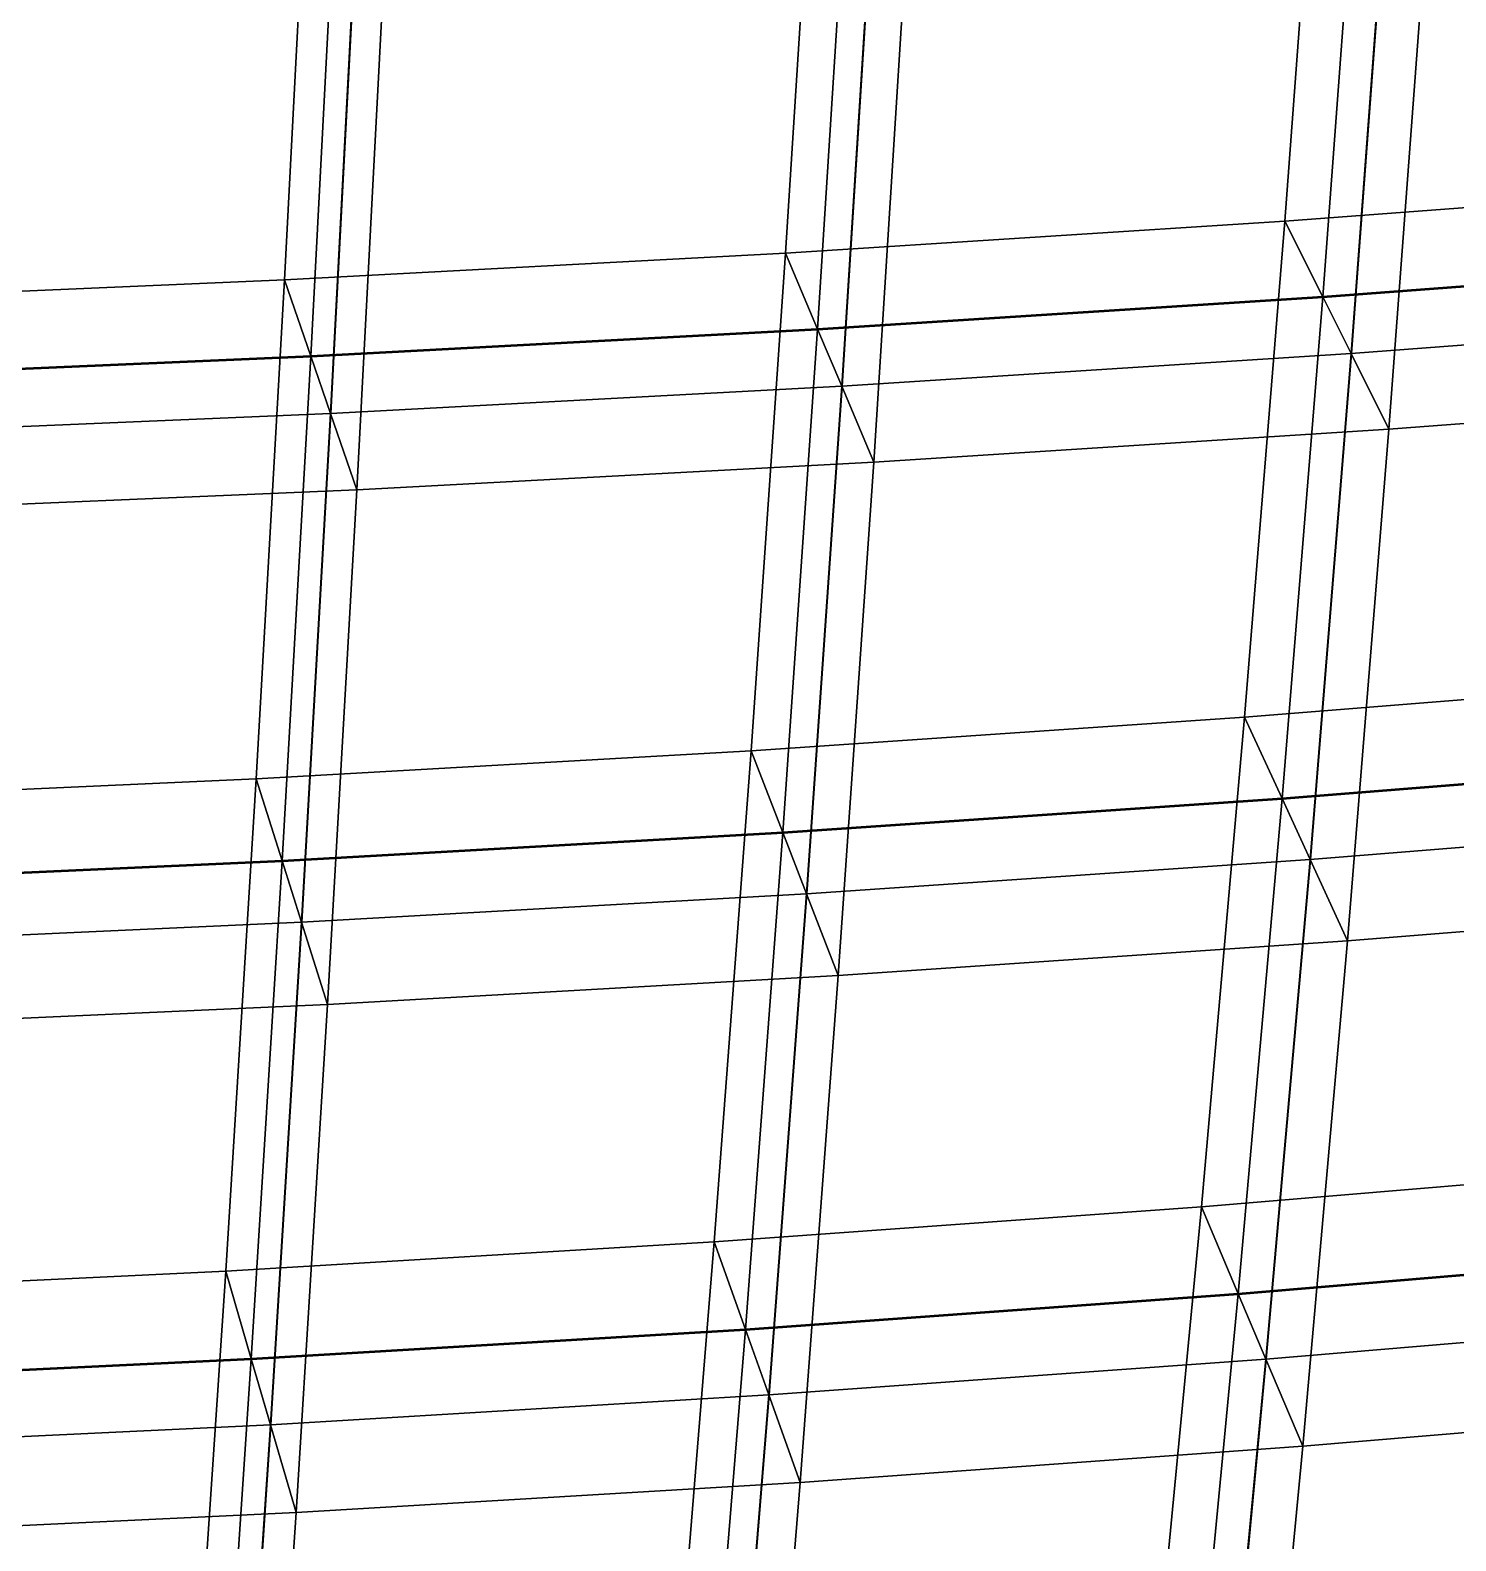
# Model space of a CAD drawing. Extents: x -25.3 to 28.3, y -25.5 to 26.5.
# Drawn here: x 3.902 to 6.668, y -15.206 to -12.276 of the extents above; entities that cross this region are included whole.
import ezdxf

# ---------------------------------------------------------------- set-up
doc = ezdxf.new("R2010")
doc.units = 0
doc.header["$MEASUREMENT"] = 0
doc.layers.add('LowerTendons', color=150, linetype='CONTINUOUS', lineweight=50)
doc.layers.add('UpperTendons', color=123, linetype='CONTINUOUS', lineweight=40)
doc.layers.add('TestBases', color=40, linetype='CONTINUOUS')

msp = doc.modelspace()

# ---------------------------------------------------------------- linework, layer by layer
at = {"layer": 'LowerTendons'}
for p, q in [((6.41001, -12.79315, 31.8317), (7.38656, -12.71971, 31.64898)), ((5.42986, -12.85606, 31.98825), (6.41001, -12.79315, 31.8317)), ((4.4467, -12.90847, 32.11866), (5.42986, -12.85606, 31.98825)), ((3.46107, -12.95039, 32.22295), (4.4467, -12.90847, 32.11866)), ((6.33097, -13.76604, 31.43922), (7.29651, -13.68894, 31.26314)), ((5.36227, -13.83207, 31.59003), (6.33097, -13.76604, 31.43922)), ((4.3909, -13.88706, 31.7156), (5.36227, -13.83207, 31.59003)), ((3.41736, -13.93102, 31.81601), (4.3909, -13.88706, 31.7156)), ((6.24611, -14.72727, 31.01779), (7.19977, -14.64696, 30.84866)), ((5.28971, -14.79602, 31.16259), (6.24611, -14.72727, 31.01779)), ((4.33102, -14.85325, 31.28312), (5.28971, -14.79602, 31.16259)), ((3.37047, -14.89899, 31.37945), (4.33102, -14.85325, 31.28312))]:
    msp.add_line(p, q, dxfattribs=at)
at = {"layer": 'TestBases'}
for points in [[(6.33654, -12.64652, 31.46687), (7.3019, -12.57393, 31.28624), (7.38426, -11.60556, 31.63912), (6.40885, -11.67409, 31.82597)], [(5.36763, -12.70872, 31.62162), (6.33654, -12.64652, 31.46687), (6.40885, -11.67409, 31.82597), (5.4295, -11.73283, 31.98611)], [(6.33654, -12.64652, 31.46687), (6.40885, -11.67409, 31.82597), (6.48316, -11.80945, 32.19496), (6.41001, -12.79315, 31.8317)], [(6.40885, -11.67409, 31.82597), (6.33654, -12.64652, 31.46687), (6.41001, -12.79315, 31.8317), (6.48316, -11.80945, 32.19496)], [(4.39573, -12.76053, 31.75054), (5.36763, -12.70872, 31.62162), (5.4295, -11.73283, 31.98611), (4.44682, -11.78178, 32.11955)], [(5.36763, -12.70872, 31.62162), (5.4295, -11.73283, 31.98611), (5.49245, -11.86887, 32.35696), (5.42986, -12.85606, 31.98825)], [(5.4295, -11.73283, 31.98611), (5.36763, -12.70872, 31.62162), (5.42986, -12.85606, 31.98825), (5.49245, -11.86887, 32.35696)], [(6.41001, -12.79315, 31.8317), (7.38656, -12.71971, 31.64898), (7.46987, -11.74011, 32.00595), (6.48316, -11.80945, 32.19496)], [(6.41001, -12.79315, 31.8317), (7.38656, -12.71971, 31.64898), (7.46987, -11.74011, 32.00595), (6.48316, -11.80945, 32.19496)], [(3.42141, -12.80196, 31.85363), (4.39573, -12.76053, 31.75054), (4.44682, -11.78178, 32.11955), (3.46143, -11.82094, 32.22629)], [(4.39573, -12.76053, 31.75054), (4.44682, -11.78178, 32.11955), (4.49838, -11.91838, 32.49195), (4.4467, -12.90847, 32.11866)], [(4.44682, -11.78178, 32.11955), (4.39573, -12.76053, 31.75054), (4.4467, -12.90847, 32.11866), (4.49838, -11.91838, 32.49195)], [(5.42986, -12.85606, 31.98825), (6.41001, -12.79315, 31.8317), (6.48316, -11.80945, 32.19496), (5.49245, -11.86887, 32.35696)], [(5.42986, -12.85606, 31.98825), (6.41001, -12.79315, 31.8317), (6.48316, -11.80945, 32.19496), (5.49245, -11.86887, 32.35696)], [(6.41001, -12.79315, 31.8317), (6.48316, -11.80945, 32.19496), (6.53889, -11.91096, 32.47171), (6.46511, -12.90312, 32.10533)], [(6.48316, -11.80945, 32.19496), (6.41001, -12.79315, 31.8317), (6.46511, -12.90312, 32.10533), (6.53889, -11.91096, 32.47171)], [(6.46511, -12.90312, 32.10533), (7.45005, -12.82905, 31.92103), (7.53408, -11.84103, 32.28107), (6.53889, -11.91096, 32.47171)], [(6.46511, -12.90312, 32.10533), (7.45005, -12.82905, 31.92103), (7.53408, -11.84103, 32.28107), (6.53889, -11.91096, 32.47171)], [(4.4467, -12.90847, 32.11866), (5.42986, -12.85606, 31.98825), (5.49245, -11.86887, 32.35696), (4.49838, -11.91838, 32.49195)], [(4.4467, -12.90847, 32.11866), (5.42986, -12.85606, 31.98825), (5.49245, -11.86887, 32.35696), (4.49838, -11.91838, 32.49195)], [(5.42986, -12.85606, 31.98825), (5.49245, -11.86887, 32.35696), (5.53966, -11.97089, 32.6351), (5.47654, -12.96657, 32.26322)], [(5.49245, -11.86887, 32.35696), (5.42986, -12.85606, 31.98825), (5.47654, -12.96657, 32.26322), (5.53966, -11.97089, 32.6351)], [(3.46107, -12.95039, 32.22295), (4.4467, -12.90847, 32.11866), (4.49838, -11.91838, 32.49195), (3.50157, -11.95799, 32.59993)], [(3.46107, -12.95039, 32.22295), (4.4467, -12.90847, 32.11866), (4.49838, -11.91838, 32.49195), (3.50157, -11.95799, 32.59993)], [(4.4467, -12.90847, 32.11866), (4.49838, -11.91838, 32.49195), (4.53705, -12.02083, 32.77125), (4.48492, -13.01944, 32.39475)], [(4.49838, -11.91838, 32.49195), (4.4467, -12.90847, 32.11866), (4.48492, -13.01944, 32.39475), (4.53705, -12.02083, 32.77125)], [(5.47654, -12.96657, 32.26322), (6.46511, -12.90312, 32.10533), (6.53889, -11.91096, 32.47171), (5.53966, -11.97089, 32.6351)], [(5.47654, -12.96657, 32.26322), (6.46511, -12.90312, 32.10533), (6.53889, -11.91096, 32.47171), (5.53966, -11.97089, 32.6351)], [(6.46511, -12.90312, 32.10533), (6.53889, -11.91096, 32.47171), (6.61319, -12.04631, 32.84071), (6.53858, -13.04974, 32.47016)], [(6.53889, -11.91096, 32.47171), (6.46511, -12.90312, 32.10533), (6.53858, -13.04974, 32.47016), (6.61319, -12.04631, 32.84071)], [(4.48492, -13.01944, 32.39475), (5.47654, -12.96657, 32.26322), (5.53966, -11.97089, 32.6351), (4.53705, -12.02083, 32.77125)], [(4.48492, -13.01944, 32.39475), (5.47654, -12.96657, 32.26322), (5.53966, -11.97089, 32.6351), (4.53705, -12.02083, 32.77125)], [(5.47654, -12.96657, 32.26322), (5.53966, -11.97089, 32.6351), (5.60261, -12.10693, 33.00596), (5.53877, -13.11392, 32.62985)], [(5.53966, -11.97089, 32.6351), (5.47654, -12.96657, 32.26322), (5.53877, -13.11392, 32.62985), (5.60261, -12.10693, 33.00596)], [(6.53858, -13.04974, 32.47016), (7.53471, -12.97483, 32.28377), (7.6197, -11.97559, 32.6479), (6.61319, -12.04631, 32.84071)], [(3.49083, -13.06171, 32.49994), (4.48492, -13.01944, 32.39475), (4.53705, -12.02083, 32.77125), (3.53167, -12.06078, 32.88016)], [(3.49083, -13.06171, 32.49994), (4.48492, -13.01944, 32.39475), (4.53705, -12.02083, 32.77125), (3.53167, -12.06078, 32.88016)], [(4.48492, -13.01944, 32.39475), (4.53705, -12.02083, 32.77125), (4.5886, -12.15743, 33.14365), (4.53589, -13.16738, 32.76287)], [(4.53705, -12.02083, 32.77125), (4.48492, -13.01944, 32.39475), (4.53589, -13.16738, 32.76287), (4.5886, -12.15743, 33.14365)], [(5.53877, -13.11392, 32.62985), (6.53858, -13.04974, 32.47016), (6.61319, -12.04631, 32.84071), (5.60261, -12.10693, 33.00596)], [(4.53589, -13.16738, 32.76287), (5.53877, -13.11392, 32.62985), (5.60261, -12.10693, 33.00596), (4.5886, -12.15743, 33.14365)], [(3.53049, -13.21014, 32.86925), (4.53589, -13.16738, 32.76287), (4.5886, -12.15743, 33.14365), (3.5718, -12.19784, 33.2538)], [(6.25841, -13.60827, 31.07889), (7.21288, -13.53205, 30.90482), (7.3019, -12.57393, 31.28624), (6.33654, -12.64652, 31.46687)], [(6.33654, -12.64652, 31.46687), (7.3019, -12.57393, 31.28624), (7.38656, -12.71971, 31.64898), (6.41001, -12.79315, 31.8317)], [(7.3019, -12.57393, 31.28624), (6.33654, -12.64652, 31.46687), (6.41001, -12.79315, 31.8317), (7.38656, -12.71971, 31.64898)], [(5.30081, -13.67354, 31.22796), (6.25841, -13.60827, 31.07889), (6.33654, -12.64652, 31.46687), (5.36763, -12.70872, 31.62162)], [(5.36763, -12.70872, 31.62162), (6.33654, -12.64652, 31.46687), (6.41001, -12.79315, 31.8317), (5.42986, -12.85606, 31.98825)], [(6.33654, -12.64652, 31.46687), (5.36763, -12.70872, 31.62162), (5.42986, -12.85606, 31.98825), (6.41001, -12.79315, 31.8317)], [(6.25841, -13.60827, 31.07889), (6.33654, -12.64652, 31.46687), (6.41001, -12.79315, 31.8317), (6.33097, -13.76604, 31.43922)], [(6.33654, -12.64652, 31.46687), (6.25841, -13.60827, 31.07889), (6.33097, -13.76604, 31.43922), (6.41001, -12.79315, 31.8317)], [(4.34057, -13.7279, 31.3521), (5.30081, -13.67354, 31.22796), (5.36763, -12.70872, 31.62162), (4.39573, -12.76053, 31.75054)], [(4.39573, -12.76053, 31.75054), (5.36763, -12.70872, 31.62162), (5.42986, -12.85606, 31.98825), (4.4467, -12.90847, 32.11866)], [(5.36763, -12.70872, 31.62162), (4.39573, -12.76053, 31.75054), (4.4467, -12.90847, 32.11866), (5.42986, -12.85606, 31.98825)], [(5.30081, -13.67354, 31.22796), (5.36763, -12.70872, 31.62162), (5.42986, -12.85606, 31.98825), (5.36227, -13.83207, 31.59003)], [(5.36763, -12.70872, 31.62162), (5.30081, -13.67354, 31.22796), (5.36227, -13.83207, 31.59003), (5.42986, -12.85606, 31.98825)], [(6.33097, -13.76604, 31.43922), (7.29651, -13.68894, 31.26314), (7.38656, -12.71971, 31.64898), (6.41001, -12.79315, 31.8317)], [(6.33097, -13.76604, 31.43922), (7.29651, -13.68894, 31.26314), (7.38656, -12.71971, 31.64898), (6.41001, -12.79315, 31.8317)], [(6.41001, -12.79315, 31.8317), (7.38656, -12.71971, 31.64898), (7.45005, -12.82905, 31.92103), (6.46511, -12.90312, 32.10533)], [(7.38656, -12.71971, 31.64898), (6.41001, -12.79315, 31.8317), (6.46511, -12.90312, 32.10533), (7.45005, -12.82905, 31.92103)], [(3.3782, -13.77135, 31.45135), (4.34057, -13.7279, 31.3521), (4.39573, -12.76053, 31.75054), (3.42141, -12.80196, 31.85363)], [(3.42141, -12.80196, 31.85363), (4.39573, -12.76053, 31.75054), (4.4467, -12.90847, 32.11866), (3.46107, -12.95039, 32.22295)], [(4.39573, -12.76053, 31.75054), (3.42141, -12.80196, 31.85363), (3.46107, -12.95039, 32.22295), (4.4467, -12.90847, 32.11866)], [(4.34057, -13.7279, 31.3521), (4.39573, -12.76053, 31.75054), (4.4467, -12.90847, 32.11866), (4.3909, -13.88706, 31.7156)], [(4.39573, -12.76053, 31.75054), (4.34057, -13.7279, 31.3521), (4.3909, -13.88706, 31.7156), (4.4467, -12.90847, 32.11866)], [(5.36227, -13.83207, 31.59003), (6.33097, -13.76604, 31.43922), (6.41001, -12.79315, 31.8317), (5.42986, -12.85606, 31.98825)], [(5.36227, -13.83207, 31.59003), (6.33097, -13.76604, 31.43922), (6.41001, -12.79315, 31.8317), (5.42986, -12.85606, 31.98825)], [(5.42986, -12.85606, 31.98825), (6.41001, -12.79315, 31.8317), (6.46511, -12.90312, 32.10533), (5.47654, -12.96657, 32.26322)], [(6.41001, -12.79315, 31.8317), (5.42986, -12.85606, 31.98825), (5.47654, -12.96657, 32.26322), (6.46511, -12.90312, 32.10533)], [(6.33097, -13.76604, 31.43922), (6.41001, -12.79315, 31.8317), (6.46511, -12.90312, 32.10533), (6.3854, -13.88438, 31.70948)], [(6.41001, -12.79315, 31.8317), (6.33097, -13.76604, 31.43922), (6.3854, -13.88438, 31.70948), (6.46511, -12.90312, 32.10533)], [(6.3854, -13.88438, 31.70948), (7.35923, -13.80661, 31.53188), (7.45005, -12.82905, 31.92103), (6.46511, -12.90312, 32.10533)], [(6.3854, -13.88438, 31.70948), (7.35923, -13.80661, 31.53188), (7.45005, -12.82905, 31.92103), (6.46511, -12.90312, 32.10533)], [(6.46511, -12.90312, 32.10533), (7.45005, -12.82905, 31.92103), (7.53471, -12.97483, 32.28377), (6.53858, -13.04974, 32.47016)], [(7.45005, -12.82905, 31.92103), (6.46511, -12.90312, 32.10533), (6.53858, -13.04974, 32.47016), (7.53471, -12.97483, 32.28377)], [(4.3909, -13.88706, 31.7156), (5.36227, -13.83207, 31.59003), (5.42986, -12.85606, 31.98825), (4.4467, -12.90847, 32.11866)], [(4.3909, -13.88706, 31.7156), (5.36227, -13.83207, 31.59003), (5.42986, -12.85606, 31.98825), (4.4467, -12.90847, 32.11866)], [(4.4467, -12.90847, 32.11866), (5.42986, -12.85606, 31.98825), (5.47654, -12.96657, 32.26322), (4.48492, -13.01944, 32.39475)], [(5.42986, -12.85606, 31.98825), (4.4467, -12.90847, 32.11866), (4.48492, -13.01944, 32.39475), (5.47654, -12.96657, 32.26322)], [(5.36227, -13.83207, 31.59003), (5.42986, -12.85606, 31.98825), (5.47654, -12.96657, 32.26322), (5.40836, -13.95097, 31.86157)], [(5.42986, -12.85606, 31.98825), (5.36227, -13.83207, 31.59003), (5.40836, -13.95097, 31.86157), (5.47654, -12.96657, 32.26322)], [(3.41736, -13.93102, 31.81601), (4.3909, -13.88706, 31.7156), (4.4467, -12.90847, 32.11866), (3.46107, -12.95039, 32.22295)], [(3.41736, -13.93102, 31.81601), (4.3909, -13.88706, 31.7156), (4.4467, -12.90847, 32.11866), (3.46107, -12.95039, 32.22295)], [(3.46107, -12.95039, 32.22295), (4.4467, -12.90847, 32.11866), (4.48492, -13.01944, 32.39475), (3.49083, -13.06171, 32.49994)], [(4.4467, -12.90847, 32.11866), (3.46107, -12.95039, 32.22295), (3.49083, -13.06171, 32.49994), (4.48492, -13.01944, 32.39475)], [(4.3909, -13.88706, 31.7156), (4.4467, -12.90847, 32.11866), (4.48492, -13.01944, 32.39475), (4.42864, -14.00643, 31.98823)], [(4.4467, -12.90847, 32.11866), (4.3909, -13.88706, 31.7156), (4.42864, -14.00643, 31.98823), (4.48492, -13.01944, 32.39475)], [(5.40836, -13.95097, 31.86157), (6.3854, -13.88438, 31.70948), (6.46511, -12.90312, 32.10533), (5.47654, -12.96657, 32.26322)], [(5.40836, -13.95097, 31.86157), (6.3854, -13.88438, 31.70948), (6.46511, -12.90312, 32.10533), (5.47654, -12.96657, 32.26322)], [(5.47654, -12.96657, 32.26322), (6.46511, -12.90312, 32.10533), (6.53858, -13.04974, 32.47016), (5.53877, -13.11392, 32.62985)], [(6.46511, -12.90312, 32.10533), (5.47654, -12.96657, 32.26322), (5.53877, -13.11392, 32.62985), (6.53858, -13.04974, 32.47016)], [(6.3854, -13.88438, 31.70948), (6.46511, -12.90312, 32.10533), (6.53858, -13.04974, 32.47016), (6.45796, -14.04215, 32.06981)], [(6.46511, -12.90312, 32.10533), (6.3854, -13.88438, 31.70948), (6.45796, -14.04215, 32.06981), (6.53858, -13.04974, 32.47016)], [(4.42864, -14.00643, 31.98823), (5.40836, -13.95097, 31.86157), (5.47654, -12.96657, 32.26322), (4.48492, -13.01944, 32.39475)], [(4.42864, -14.00643, 31.98823), (5.40836, -13.95097, 31.86157), (5.47654, -12.96657, 32.26322), (4.48492, -13.01944, 32.39475)], [(4.48492, -13.01944, 32.39475), (5.47654, -12.96657, 32.26322), (5.53877, -13.11392, 32.62985), (4.53589, -13.16738, 32.76287)], [(5.47654, -12.96657, 32.26322), (4.48492, -13.01944, 32.39475), (4.53589, -13.16738, 32.76287), (5.53877, -13.11392, 32.62985)], [(5.40836, -13.95097, 31.86157), (5.47654, -12.96657, 32.26322), (5.53877, -13.11392, 32.62985), (5.46982, -14.10951, 32.22364)], [(5.47654, -12.96657, 32.26322), (5.40836, -13.95097, 31.86157), (5.46982, -14.10951, 32.22364), (5.53877, -13.11392, 32.62985)], [(6.45796, -14.04215, 32.06981), (7.44285, -13.96351, 31.89019), (7.53471, -12.97483, 32.28377), (6.53858, -13.04974, 32.47016)], [(3.44674, -14.05077, 32.0895), (4.42864, -14.00643, 31.98823), (4.48492, -13.01944, 32.39475), (3.49083, -13.06171, 32.49994)], [(3.44674, -14.05077, 32.0895), (4.42864, -14.00643, 31.98823), (4.48492, -13.01944, 32.39475), (3.49083, -13.06171, 32.49994)], [(3.49083, -13.06171, 32.49994), (4.48492, -13.01944, 32.39475), (4.53589, -13.16738, 32.76287), (3.53049, -13.21014, 32.86925)], [(4.48492, -13.01944, 32.39475), (3.49083, -13.06171, 32.49994), (3.53049, -13.21014, 32.86925), (4.53589, -13.16738, 32.76287)], [(4.42864, -14.00643, 31.98823), (4.48492, -13.01944, 32.39475), (4.53589, -13.16738, 32.76287), (4.47897, -14.1656, 32.35173)], [(4.48492, -13.01944, 32.39475), (4.42864, -14.00643, 31.98823), (4.47897, -14.1656, 32.35173), (4.53589, -13.16738, 32.76287)], [(5.46982, -14.10951, 32.22364), (6.45796, -14.04215, 32.06981), (6.53858, -13.04974, 32.47016), (5.53877, -13.11392, 32.62985)], [(4.47897, -14.1656, 32.35173), (5.46982, -14.10951, 32.22364), (5.53877, -13.11392, 32.62985), (4.53589, -13.16738, 32.76287)], [(3.48591, -14.21044, 32.45415), (4.47897, -14.1656, 32.35173), (4.53589, -13.16738, 32.76287), (3.53049, -13.21014, 32.86925)], [(6.17452, -14.55848, 30.66229), (7.11725, -14.47909, 30.49509), (7.21288, -13.53205, 30.90482), (6.25841, -13.60827, 31.07889)], [(6.25841, -13.60827, 31.07889), (7.21288, -13.53205, 30.90482), (7.29651, -13.68894, 31.26314), (6.33097, -13.76604, 31.43922)], [(7.21288, -13.53205, 30.90482), (6.25841, -13.60827, 31.07889), (6.33097, -13.76604, 31.43922), (7.29651, -13.68894, 31.26314)], [(5.22908, -14.62644, 30.80542), (6.17452, -14.55848, 30.66229), (6.25841, -13.60827, 31.07889), (5.30081, -13.67354, 31.22796)], [(5.30081, -13.67354, 31.22796), (6.25841, -13.60827, 31.07889), (6.33097, -13.76604, 31.43922), (5.36227, -13.83207, 31.59003)], [(6.25841, -13.60827, 31.07889), (5.30081, -13.67354, 31.22796), (5.36227, -13.83207, 31.59003), (6.33097, -13.76604, 31.43922)], [(6.17452, -14.55848, 30.66229), (6.25841, -13.60827, 31.07889), (6.33097, -13.76604, 31.43922), (6.24611, -14.72727, 31.01779)], [(6.25841, -13.60827, 31.07889), (6.17452, -14.55848, 30.66229), (6.24611, -14.72727, 31.01779), (6.33097, -13.76604, 31.43922)], [(4.28138, -14.68301, 30.92457), (5.22908, -14.62644, 30.80542), (5.30081, -13.67354, 31.22796), (4.34057, -13.7279, 31.3521)], [(4.34057, -13.7279, 31.3521), (5.30081, -13.67354, 31.22796), (5.36227, -13.83207, 31.59003), (4.3909, -13.88706, 31.7156)], [(5.30081, -13.67354, 31.22796), (4.34057, -13.7279, 31.3521), (4.3909, -13.88706, 31.7156), (5.36227, -13.83207, 31.59003)], [(5.22908, -14.62644, 30.80542), (5.30081, -13.67354, 31.22796), (5.36227, -13.83207, 31.59003), (5.28971, -14.79602, 31.16259)], [(5.30081, -13.67354, 31.22796), (5.22908, -14.62644, 30.80542), (5.28971, -14.79602, 31.16259), (5.36227, -13.83207, 31.59003)], [(6.24611, -14.72727, 31.01779), (7.19977, -14.64696, 30.84866), (7.29651, -13.68894, 31.26314), (6.33097, -13.76604, 31.43922)], [(6.24611, -14.72727, 31.01779), (7.19977, -14.64696, 30.84866), (7.29651, -13.68894, 31.26314), (6.33097, -13.76604, 31.43922)], [(6.33097, -13.76604, 31.43922), (7.29651, -13.68894, 31.26314), (7.35923, -13.80661, 31.53188), (6.3854, -13.88438, 31.70948)], [(7.29651, -13.68894, 31.26314), (6.33097, -13.76604, 31.43922), (6.3854, -13.88438, 31.70948), (7.35923, -13.80661, 31.53188)], [(3.33184, -14.72822, 31.0198), (4.28138, -14.68301, 30.92457), (4.34057, -13.7279, 31.3521), (3.3782, -13.77135, 31.45135)], [(3.3782, -13.77135, 31.45135), (4.34057, -13.7279, 31.3521), (4.3909, -13.88706, 31.7156), (3.41736, -13.93102, 31.81601)], [(4.34057, -13.7279, 31.3521), (3.3782, -13.77135, 31.45135), (3.41736, -13.93102, 31.81601), (4.3909, -13.88706, 31.7156)], [(4.28138, -14.68301, 30.92457), (4.34057, -13.7279, 31.3521), (4.3909, -13.88706, 31.7156), (4.33102, -14.85325, 31.28312)], [(4.34057, -13.7279, 31.3521), (4.28138, -14.68301, 30.92457), (4.33102, -14.85325, 31.28312), (4.3909, -13.88706, 31.7156)], [(5.28971, -14.79602, 31.16259), (6.24611, -14.72727, 31.01779), (6.33097, -13.76604, 31.43922), (5.36227, -13.83207, 31.59003)], [(5.28971, -14.79602, 31.16259), (6.24611, -14.72727, 31.01779), (6.33097, -13.76604, 31.43922), (5.36227, -13.83207, 31.59003)], [(5.36227, -13.83207, 31.59003), (6.33097, -13.76604, 31.43922), (6.3854, -13.88438, 31.70948), (5.40836, -13.95097, 31.86157)], [(6.33097, -13.76604, 31.43922), (5.36227, -13.83207, 31.59003), (5.40836, -13.95097, 31.86157), (6.3854, -13.88438, 31.70948)], [(6.24611, -14.72727, 31.01779), (6.33097, -13.76604, 31.43922), (6.3854, -13.88438, 31.70948), (6.2998, -14.85387, 31.28442)], [(6.33097, -13.76604, 31.43922), (6.24611, -14.72727, 31.01779), (6.2998, -14.85387, 31.28442), (6.3854, -13.88438, 31.70948)], [(6.2998, -14.85387, 31.28442), (7.26166, -14.77287, 31.11383), (7.35923, -13.80661, 31.53188), (6.3854, -13.88438, 31.70948)], [(6.2998, -14.85387, 31.28442), (7.26166, -14.77287, 31.11383), (7.35923, -13.80661, 31.53188), (6.3854, -13.88438, 31.70948)], [(6.3854, -13.88438, 31.70948), (7.35923, -13.80661, 31.53188), (7.44285, -13.96351, 31.89019), (6.45796, -14.04215, 32.06981)], [(7.35923, -13.80661, 31.53188), (6.3854, -13.88438, 31.70948), (6.45796, -14.04215, 32.06981), (7.44285, -13.96351, 31.89019)], [(4.33102, -14.85325, 31.28312), (5.28971, -14.79602, 31.16259), (5.36227, -13.83207, 31.59003), (4.3909, -13.88706, 31.7156)], [(4.33102, -14.85325, 31.28312), (5.28971, -14.79602, 31.16259), (5.36227, -13.83207, 31.59003), (4.3909, -13.88706, 31.7156)], [(4.3909, -13.88706, 31.7156), (5.36227, -13.83207, 31.59003), (5.40836, -13.95097, 31.86157), (4.42864, -14.00643, 31.98823)], [(5.36227, -13.83207, 31.59003), (4.3909, -13.88706, 31.7156), (4.42864, -14.00643, 31.98823), (5.40836, -13.95097, 31.86157)], [(5.28971, -14.79602, 31.16259), (5.36227, -13.83207, 31.59003), (5.40836, -13.95097, 31.86157), (5.33518, -14.9232, 31.43046)], [(5.36227, -13.83207, 31.59003), (5.28971, -14.79602, 31.16259), (5.33518, -14.9232, 31.43046), (5.40836, -13.95097, 31.86157)], [(3.37047, -14.89899, 31.37945), (4.33102, -14.85325, 31.28312), (4.3909, -13.88706, 31.7156), (3.41736, -13.93102, 31.81601)], [(3.37047, -14.89899, 31.37945), (4.33102, -14.85325, 31.28312), (4.3909, -13.88706, 31.7156), (3.41736, -13.93102, 31.81601)], [(3.41736, -13.93102, 31.81601), (4.3909, -13.88706, 31.7156), (4.42864, -14.00643, 31.98823), (3.44674, -14.05077, 32.0895)], [(4.3909, -13.88706, 31.7156), (3.41736, -13.93102, 31.81601), (3.44674, -14.05077, 32.0895), (4.42864, -14.00643, 31.98823)], [(4.33102, -14.85325, 31.28312), (4.3909, -13.88706, 31.7156), (4.42864, -14.00643, 31.98823), (4.36825, -14.98092, 31.55203)], [(4.3909, -13.88706, 31.7156), (4.33102, -14.85325, 31.28312), (4.36825, -14.98092, 31.55203), (4.42864, -14.00643, 31.98823)], [(5.33518, -14.9232, 31.43046), (6.2998, -14.85387, 31.28442), (6.3854, -13.88438, 31.70948), (5.40836, -13.95097, 31.86157)], [(5.33518, -14.9232, 31.43046), (6.2998, -14.85387, 31.28442), (6.3854, -13.88438, 31.70948), (5.40836, -13.95097, 31.86157)], [(5.40836, -13.95097, 31.86157), (6.3854, -13.88438, 31.70948), (6.45796, -14.04215, 32.06981), (5.46982, -14.10951, 32.22364)], [(6.3854, -13.88438, 31.70948), (5.40836, -13.95097, 31.86157), (5.46982, -14.10951, 32.22364), (6.45796, -14.04215, 32.06981)], [(6.2998, -14.85387, 31.28442), (6.3854, -13.88438, 31.70948), (6.45796, -14.04215, 32.06981), (6.37139, -15.02266, 31.63993)], [(6.3854, -13.88438, 31.70948), (6.2998, -14.85387, 31.28442), (6.37139, -15.02266, 31.63993), (6.45796, -14.04215, 32.06981)], [(4.36825, -14.98092, 31.55203), (5.33518, -14.9232, 31.43046), (5.40836, -13.95097, 31.86157), (4.42864, -14.00643, 31.98823)], [(4.36825, -14.98092, 31.55203), (5.33518, -14.9232, 31.43046), (5.40836, -13.95097, 31.86157), (4.42864, -14.00643, 31.98823)], [(4.42864, -14.00643, 31.98823), (5.40836, -13.95097, 31.86157), (5.46982, -14.10951, 32.22364), (4.47897, -14.1656, 32.35173)], [(5.40836, -13.95097, 31.86157), (4.42864, -14.00643, 31.98823), (4.47897, -14.1656, 32.35173), (5.46982, -14.10951, 32.22364)], [(5.33518, -14.9232, 31.43046), (5.40836, -13.95097, 31.86157), (5.46982, -14.10951, 32.22364), (5.39581, -15.09279, 31.78762)], [(5.40836, -13.95097, 31.86157), (5.33518, -14.9232, 31.43046), (5.39581, -15.09279, 31.78762), (5.46982, -14.10951, 32.22364)], [(6.37139, -15.02266, 31.63993), (7.34418, -14.94074, 31.4674), (7.44285, -13.96351, 31.89019), (6.45796, -14.04215, 32.06981)], [(3.39945, -15.02706, 31.64919), (4.36825, -14.98092, 31.55203), (4.42864, -14.00643, 31.98823), (3.44674, -14.05077, 32.0895)], [(3.39945, -15.02706, 31.64919), (4.36825, -14.98092, 31.55203), (4.42864, -14.00643, 31.98823), (3.44674, -14.05077, 32.0895)], [(3.44674, -14.05077, 32.0895), (4.42864, -14.00643, 31.98823), (4.47897, -14.1656, 32.35173), (3.48591, -14.21044, 32.45415)], [(4.42864, -14.00643, 31.98823), (3.44674, -14.05077, 32.0895), (3.48591, -14.21044, 32.45415), (4.47897, -14.1656, 32.35173)], [(4.36825, -14.98092, 31.55203), (4.42864, -14.00643, 31.98823), (4.47897, -14.1656, 32.35173), (4.41789, -15.15116, 31.91057)], [(4.42864, -14.00643, 31.98823), (4.36825, -14.98092, 31.55203), (4.41789, -15.15116, 31.91057), (4.47897, -14.1656, 32.35173)], [(5.39581, -15.09279, 31.78762), (6.37139, -15.02266, 31.63993), (6.45796, -14.04215, 32.06981), (5.46982, -14.10951, 32.22364)], [(4.41789, -15.15116, 31.91057), (5.39581, -15.09279, 31.78762), (5.46982, -14.10951, 32.22364), (4.47897, -14.1656, 32.35173)], [(3.43808, -15.19782, 32.00884), (4.41789, -15.15116, 31.91057), (4.47897, -14.1656, 32.35173), (3.48591, -14.21044, 32.45415)], [(6.08492, -15.4963, 30.21735), (7.01507, -15.41422, 30.05729), (7.11725, -14.47909, 30.49509), (6.17452, -14.55848, 30.66229)], [(6.17452, -14.55848, 30.66229), (7.11725, -14.47909, 30.49509), (7.19977, -14.64696, 30.84866), (6.24611, -14.72727, 31.01779)], [(7.11725, -14.47909, 30.49509), (6.17452, -14.55848, 30.66229), (6.24611, -14.72727, 31.01779), (7.19977, -14.64696, 30.84866)], [(5.15251, -15.56654, 30.35432), (6.08492, -15.4963, 30.21735), (6.17452, -14.55848, 30.66229), (5.22908, -14.62644, 30.80542)], [(5.22908, -14.62644, 30.80542), (6.17452, -14.55848, 30.66229), (6.24611, -14.72727, 31.01779), (5.28971, -14.79602, 31.16259)], [(6.17452, -14.55848, 30.66229), (5.22908, -14.62644, 30.80542), (5.28971, -14.79602, 31.16259), (6.24611, -14.72727, 31.01779)], [(6.08492, -15.4963, 30.21735), (6.17452, -14.55848, 30.66229), (6.24611, -14.72727, 31.01779), (6.15547, -15.67597, 30.5677)], [(6.17452, -14.55848, 30.66229), (6.08492, -15.4963, 30.21735), (6.15547, -15.67597, 30.5677), (6.24611, -14.72727, 31.01779)], [(4.21821, -15.62499, 30.46829), (5.15251, -15.56654, 30.35432), (5.22908, -14.62644, 30.80542), (4.28138, -14.68301, 30.92457)], [(4.28138, -14.68301, 30.92457), (5.22908, -14.62644, 30.80542), (5.28971, -14.79602, 31.16259), (4.33102, -14.85325, 31.28312)], [(5.22908, -14.62644, 30.80542), (4.28138, -14.68301, 30.92457), (4.33102, -14.85325, 31.28312), (5.28971, -14.79602, 31.16259)], [(5.15251, -15.56654, 30.35432), (5.22908, -14.62644, 30.80542), (5.28971, -14.79602, 31.16259), (5.21225, -15.74702, 30.70625)], [(5.22908, -14.62644, 30.80542), (5.15251, -15.56654, 30.35432), (5.21225, -15.74702, 30.70625), (5.28971, -14.79602, 31.16259)], [(6.15547, -15.67597, 30.5677), (7.09641, -15.59293, 30.40578), (7.19977, -14.64696, 30.84866), (6.24611, -14.72727, 31.01779)], [(6.15547, -15.67597, 30.5677), (7.09641, -15.59293, 30.40578), (7.19977, -14.64696, 30.84866), (6.24611, -14.72727, 31.01779)], [(6.24611, -14.72727, 31.01779), (7.19977, -14.64696, 30.84866), (7.26166, -14.77287, 31.11383), (6.2998, -14.85387, 31.28442)], [(7.19977, -14.64696, 30.84866), (6.24611, -14.72727, 31.01779), (6.2998, -14.85387, 31.28442), (7.26166, -14.77287, 31.11383)], [(3.28239, -15.67169, 30.55935), (4.21821, -15.62499, 30.46829), (4.28138, -14.68301, 30.92457), (3.33184, -14.72822, 31.0198)], [(3.33184, -14.72822, 31.0198), (4.28138, -14.68301, 30.92457), (4.33102, -14.85325, 31.28312), (3.37047, -14.89899, 31.37945)], [(4.28138, -14.68301, 30.92457), (3.33184, -14.72822, 31.0198), (3.37047, -14.89899, 31.37945), (4.33102, -14.85325, 31.28312)], [(4.21821, -15.62499, 30.46829), (4.28138, -14.68301, 30.92457), (4.33102, -14.85325, 31.28312), (4.26712, -15.80615, 30.82154)], [(4.28138, -14.68301, 30.92457), (4.21821, -15.62499, 30.46829), (4.26712, -15.80615, 30.82154), (4.33102, -14.85325, 31.28312)], [(5.21225, -15.74702, 30.70625), (6.15547, -15.67597, 30.5677), (6.24611, -14.72727, 31.01779), (5.28971, -14.79602, 31.16259)], [(5.21225, -15.74702, 30.70625), (6.15547, -15.67597, 30.5677), (6.24611, -14.72727, 31.01779), (5.28971, -14.79602, 31.16259)], [(5.28971, -14.79602, 31.16259), (6.24611, -14.72727, 31.01779), (6.2998, -14.85387, 31.28442), (5.33518, -14.9232, 31.43046)], [(6.24611, -14.72727, 31.01779), (5.28971, -14.79602, 31.16259), (5.33518, -14.9232, 31.43046), (6.2998, -14.85387, 31.28442)], [(6.15547, -15.67597, 30.5677), (6.24611, -14.72727, 31.01779), (6.2998, -14.85387, 31.28442), (6.20839, -15.81072, 30.83046)], [(6.24611, -14.72727, 31.01779), (6.15547, -15.67597, 30.5677), (6.20839, -15.81072, 30.83046), (6.2998, -14.85387, 31.28442)], [(4.26712, -15.80615, 30.82154), (5.21225, -15.74702, 30.70625), (5.28971, -14.79602, 31.16259), (4.33102, -14.85325, 31.28312)], [(4.26712, -15.80615, 30.82154), (5.21225, -15.74702, 30.70625), (5.28971, -14.79602, 31.16259), (4.33102, -14.85325, 31.28312)], [(4.33102, -14.85325, 31.28312), (5.28971, -14.79602, 31.16259), (5.33518, -14.9232, 31.43046), (4.36825, -14.98092, 31.55203)], [(5.28971, -14.79602, 31.16259), (4.33102, -14.85325, 31.28312), (4.36825, -14.98092, 31.55203), (5.33518, -14.9232, 31.43046)], [(5.21225, -15.74702, 30.70625), (5.28971, -14.79602, 31.16259), (5.33518, -14.9232, 31.43046), (5.25705, -15.88238, 30.9702)], [(5.28971, -14.79602, 31.16259), (5.21225, -15.74702, 30.70625), (5.25705, -15.88238, 30.9702), (5.33518, -14.9232, 31.43046)], [(6.20839, -15.81072, 30.83046), (7.15741, -15.72697, 30.66715), (7.26166, -14.77287, 31.11383), (6.2998, -14.85387, 31.28442)], [(6.20839, -15.81072, 30.83046), (7.15741, -15.72697, 30.66715), (7.26166, -14.77287, 31.11383), (6.2998, -14.85387, 31.28442)], [(6.2998, -14.85387, 31.28442), (7.26166, -14.77287, 31.11383), (7.34418, -14.94074, 31.4674), (6.37139, -15.02266, 31.63993)], [(7.26166, -14.77287, 31.11383), (6.2998, -14.85387, 31.28442), (6.37139, -15.02266, 31.63993), (7.34418, -14.94074, 31.4674)], [(3.32044, -15.85339, 30.91367), (4.26712, -15.80615, 30.82154), (4.33102, -14.85325, 31.28312), (3.37047, -14.89899, 31.37945)], [(3.32044, -15.85339, 30.91367), (4.26712, -15.80615, 30.82154), (4.33102, -14.85325, 31.28312), (3.37047, -14.89899, 31.37945)], [(3.37047, -14.89899, 31.37945), (4.33102, -14.85325, 31.28312), (4.36825, -14.98092, 31.55203), (3.39945, -15.02706, 31.64919)], [(4.33102, -14.85325, 31.28312), (3.37047, -14.89899, 31.37945), (3.39945, -15.02706, 31.64919), (4.36825, -14.98092, 31.55203)], [(4.26712, -15.80615, 30.82154), (4.33102, -14.85325, 31.28312), (4.36825, -14.98092, 31.55203), (4.3038, -15.94201, 31.08648)], [(4.33102, -14.85325, 31.28312), (4.26712, -15.80615, 30.82154), (4.3038, -15.94201, 31.08648), (4.36825, -14.98092, 31.55203)], [(5.25705, -15.88238, 30.9702), (6.20839, -15.81072, 30.83046), (6.2998, -14.85387, 31.28442), (5.33518, -14.9232, 31.43046)], [(5.25705, -15.88238, 30.9702), (6.20839, -15.81072, 30.83046), (6.2998, -14.85387, 31.28442), (5.33518, -14.9232, 31.43046)], [(5.33518, -14.9232, 31.43046), (6.2998, -14.85387, 31.28442), (6.37139, -15.02266, 31.63993), (5.39581, -15.09279, 31.78762)], [(6.2998, -14.85387, 31.28442), (5.33518, -14.9232, 31.43046), (5.39581, -15.09279, 31.78762), (6.37139, -15.02266, 31.63993)], [(6.20839, -15.81072, 30.83046), (6.2998, -14.85387, 31.28442), (6.37139, -15.02266, 31.63993), (6.27894, -15.99038, 31.1808)], [(6.2998, -14.85387, 31.28442), (6.20839, -15.81072, 30.83046), (6.27894, -15.99038, 31.1808), (6.37139, -15.02266, 31.63993)], [(4.3038, -15.94201, 31.08648), (5.25705, -15.88238, 30.9702), (5.33518, -14.9232, 31.43046), (4.36825, -14.98092, 31.55203)], [(4.3038, -15.94201, 31.08648), (5.25705, -15.88238, 30.9702), (5.33518, -14.9232, 31.43046), (4.36825, -14.98092, 31.55203)], [(4.36825, -14.98092, 31.55203), (5.33518, -14.9232, 31.43046), (5.39581, -15.09279, 31.78762), (4.41789, -15.15116, 31.91057)], [(5.33518, -14.9232, 31.43046), (4.36825, -14.98092, 31.55203), (4.41789, -15.15116, 31.91057), (5.39581, -15.09279, 31.78762)], [(5.25705, -15.88238, 30.9702), (5.33518, -14.9232, 31.43046), (5.39581, -15.09279, 31.78762), (5.31679, -16.06286, 31.32213)], [(5.33518, -14.9232, 31.43046), (5.25705, -15.88238, 30.9702), (5.31679, -16.06286, 31.32213), (5.39581, -15.09279, 31.78762)], [(6.27894, -15.99038, 31.1808), (7.23874, -15.90568, 31.01564), (7.34418, -14.94074, 31.4674), (6.37139, -15.02266, 31.63993)], [(3.34899, -15.98966, 31.1794), (4.3038, -15.94201, 31.08648), (4.36825, -14.98092, 31.55203), (3.39945, -15.02706, 31.64919)], [(3.34899, -15.98966, 31.1794), (4.3038, -15.94201, 31.08648), (4.36825, -14.98092, 31.55203), (3.39945, -15.02706, 31.64919)], [(3.39945, -15.02706, 31.64919), (4.36825, -14.98092, 31.55203), (4.41789, -15.15116, 31.91057), (3.43808, -15.19782, 32.00884)], [(4.36825, -14.98092, 31.55203), (3.39945, -15.02706, 31.64919), (3.43808, -15.19782, 32.00884), (4.41789, -15.15116, 31.91057)], [(4.3038, -15.94201, 31.08648), (4.36825, -14.98092, 31.55203), (4.41789, -15.15116, 31.91057), (4.3527, -16.12317, 31.43974)], [(4.36825, -14.98092, 31.55203), (4.3038, -15.94201, 31.08648), (4.3527, -16.12317, 31.43974), (4.41789, -15.15116, 31.91057)], [(5.31679, -16.06286, 31.32213), (6.27894, -15.99038, 31.1808), (6.37139, -15.02266, 31.63993), (5.39581, -15.09279, 31.78762)], [(4.3527, -16.12317, 31.43974), (5.31679, -16.06286, 31.32213), (5.39581, -15.09279, 31.78762), (4.41789, -15.15116, 31.91057)], [(3.38704, -16.17136, 31.53371), (4.3527, -16.12317, 31.43974), (4.41789, -15.15116, 31.91057), (3.43808, -15.19782, 32.00884)]]:
    msp.add_3dface(points, dxfattribs=at)
at = {"layer": 'UpperTendons'}
for p, q in [((6.53889, -11.91096, 32.47171), (6.46511, -12.90312, 32.10533)), ((5.53966, -11.97089, 32.6351), (5.47654, -12.96657, 32.26322)), ((4.53705, -12.02083, 32.77125), (4.48492, -13.01944, 32.39475)), ((6.46511, -12.90312, 32.10533), (6.3854, -13.88438, 31.70948)), ((5.47654, -12.96657, 32.26322), (5.40836, -13.95097, 31.86157)), ((4.48492, -13.01944, 32.39475), (4.42864, -14.00643, 31.98823)), ((6.3854, -13.88438, 31.70948), (6.2998, -14.85387, 31.28442)), ((5.40836, -13.95097, 31.86157), (5.33518, -14.9232, 31.43046)), ((4.42864, -14.00643, 31.98823), (4.36825, -14.98092, 31.55203)), ((6.2998, -14.85387, 31.28442), (6.20839, -15.81072, 30.83046)), ((5.33518, -14.9232, 31.43046), (5.25705, -15.88238, 30.9702)), ((4.36825, -14.98092, 31.55203), (4.3038, -15.94201, 31.08648))]:
    msp.add_line(p, q, dxfattribs=at)

doc.saveas('drawing.dxf')
